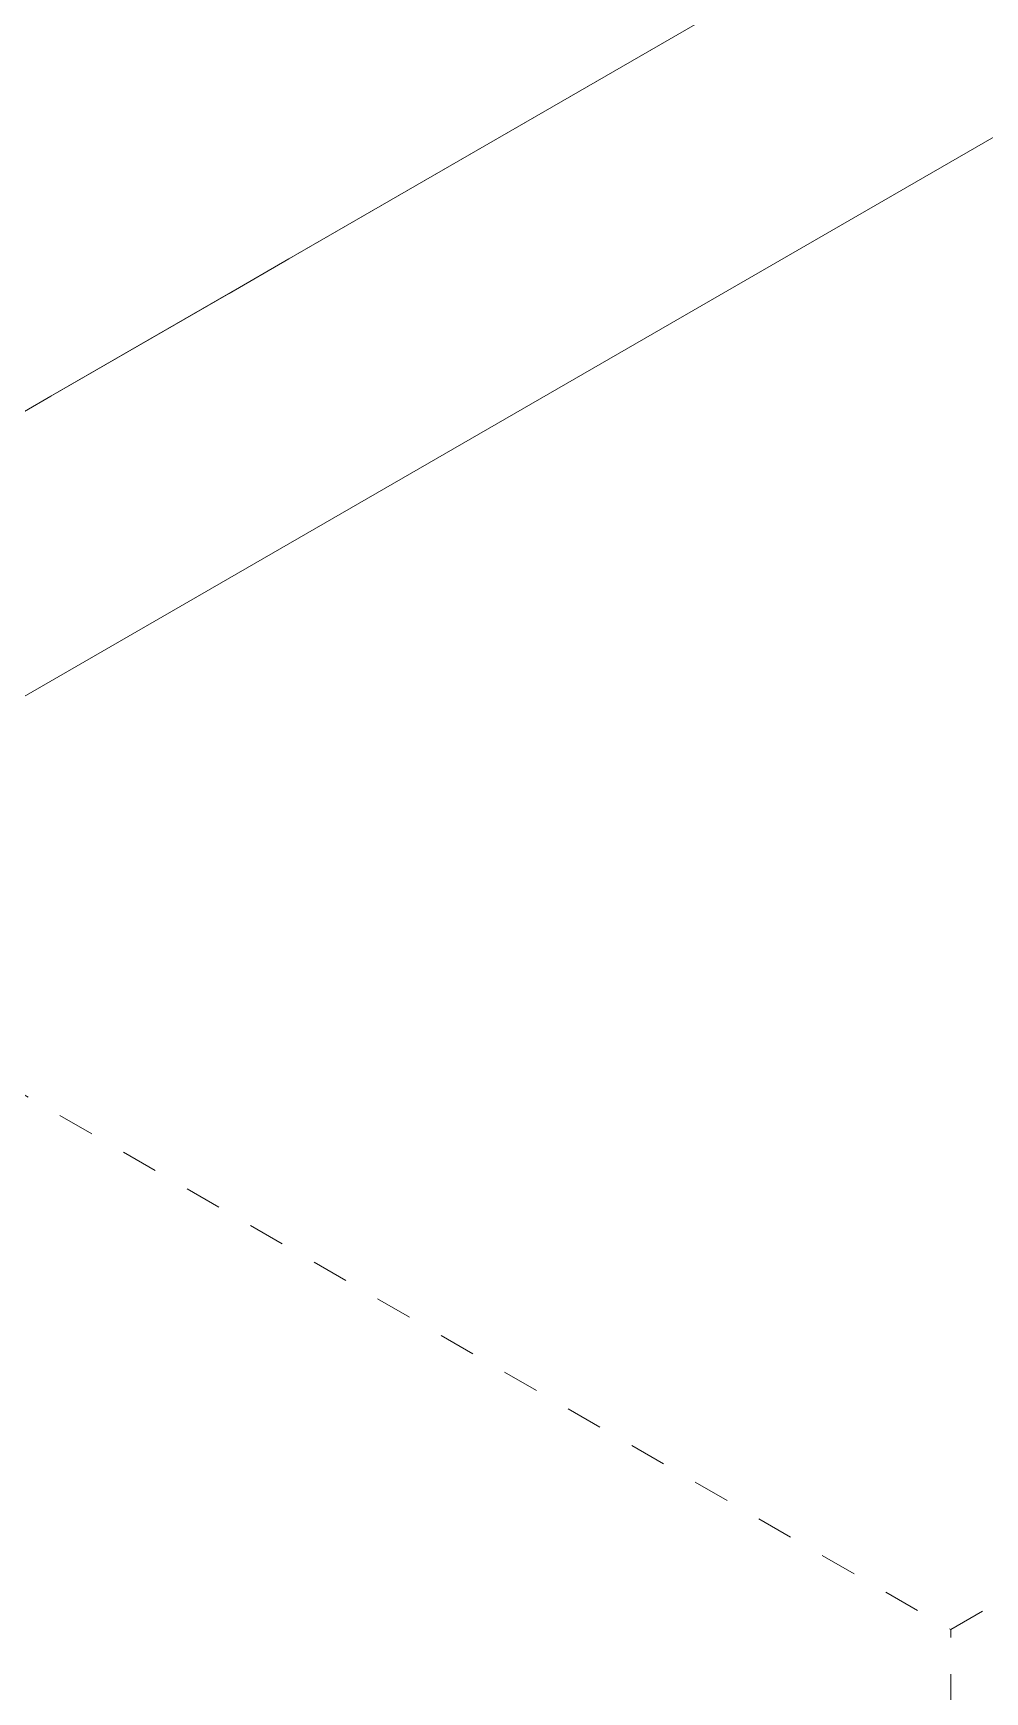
# Model space of a CAD drawing. Header units: inches. Extents: x -4 to 147, y -1 to 99.
# Drawn here: x 130.48 to 133.074, y 22.748 to 27.272 of the extents above; entities that cross this region are included whole.
import ezdxf

# ---------------------------------------------------------------- set-up
doc = ezdxf.new("R2010")
doc.units = ezdxf.units.IN
doc.linetypes.add('HIDDEN', pattern=[1.905, 1.27, -0.635])
doc.layers.add('ZANO_R', color=7, linetype='Continuous', lineweight=0)
doc.layers.add('ZANO_R_przerywana', color=250, linetype='HIDDEN', lineweight=0)

msp = doc.modelspace()

# ---------------------------------------------------------------- linework, layer by layer
at = {"layer": 'ZANO_R'}
for p, q in [((135.81538, 29.33502), (130.52617, 26.2813)), ((135.81538, 29.33502), (131.17675, 26.65691)), ((135.95419, 28.63822), (130.6437, 25.5722)), ((131.17675, 26.65691), (131.01376, 26.56281)), ((131.01376, 26.56281), (130.52815, 26.28244)), ((130.52815, 26.28244), (129.84606, 25.88863)), ((130.6437, 25.5722), (129.9616, 25.17839))]:
    msp.add_line(p, q, dxfattribs=at)
at = {"layer": 'ZANO_R_przerywana', "ltscale": 0.05}
for p, q in [((132.98146, 22.91834), (146.97512, 30.99758)), ((124.8369, 27.6206), (132.98146, 22.91834)), ((132.98146, 15.29626), (132.98146, 22.91834))]:
    msp.add_line(p, q, dxfattribs=at)

doc.saveas('drawing.dxf')
